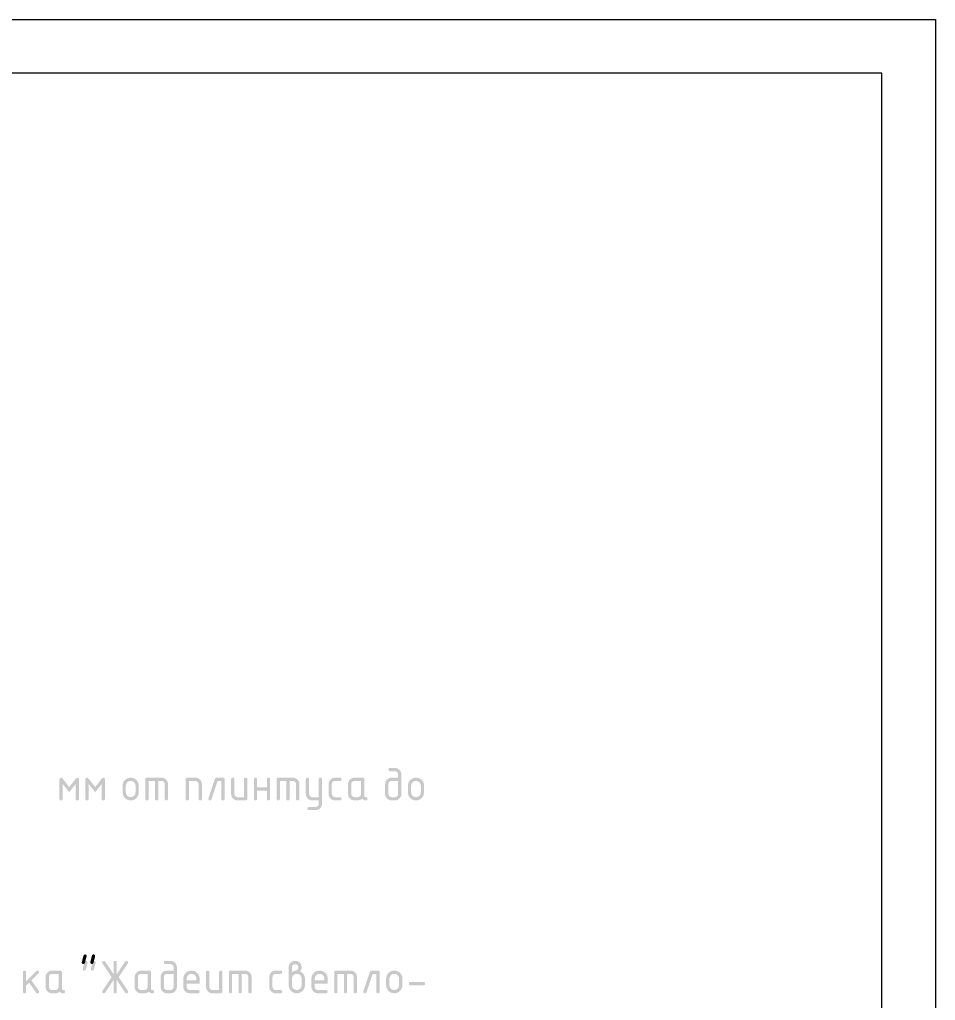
# Model space of a CAD drawing. Header units: millimetres. Extents: x 0 to 1189, y 0 to 841.
# Drawn here: x 1103.7 to 1189.1, y 749.5 to 841 of the extents above; entities that cross this region are included whole.
import ezdxf

# ---------------------------------------------------------------- set-up
doc = ezdxf.new("R2010")
doc.units = ezdxf.units.MM

msp = doc.modelspace()

# ---------------------------------------------------------------- hatches: boundary and pattern name
h = msp.add_hatch(color=7)
h.paths.add_polyline_path([(1139.283296, 770.549787), (1139.283296, 768.733533), (1139.272143, 768.61137), (1139.238717, 768.498715), (1139.18307, 768.395569), (1139.105254, 768.301931), (1139.011676, 768.224804), (1138.908952, 768.170673), (1138.797443, 768.138763), (1138.677511, 768.128298), (1138.37324, 768.128298), (1138.250827, 768.138763), (1138.138491, 768.170673), (1138.036594, 768.224804), (1137.945497, 768.301931), (1137.867681, 768.395569), (1137.812034, 768.498715), (1137.778608, 768.61137), (1137.767454, 768.733533), (1137.767454, 769.639731), (1137.778608, 769.761894), (1137.812034, 769.874548), (1137.867681, 769.977694), (1137.945497, 770.071332), (1138.038454, 770.146599), (1138.140145, 770.200937), (1138.251447, 770.23388), (1138.37324, 770.244965), (1138.978474, 770.244965), (1138.978474, 770.549787), (1138.956701, 770.667334), (1138.893587, 770.765863), (1138.795264, 770.828495), (1138.677511, 770.850199), (1138.220553, 770.850199), (1138.156225, 770.859716), (1138.109828, 770.888302), (1138.081725, 770.936008), (1138.072276, 771.002886), (1138.081725, 771.069445), (1138.109828, 771.116988), (1138.156225, 771.145513), (1138.220553, 771.155021), (1138.677511, 771.155021), (1138.799924, 771.143954), (1138.91226, 771.110717), (1139.014157, 771.05526), (1139.105254, 770.97753), (1139.18307, 770.886123), (1139.238717, 770.784122), (1139.272143, 770.67189)])
h.paths.add_polyline_path([(1138.978474, 768.733533), (1138.978474, 769.940143), (1138.37324, 769.940143), (1138.255487, 769.91837), (1138.157164, 769.855256), (1138.094049, 769.757002), (1138.072276, 769.639731), (1138.072276, 768.733533), (1138.094601, 768.617915), (1138.161573, 768.518008), (1138.259345, 768.451035), (1138.37324, 768.428711), (1138.677511, 768.428711), (1138.793059, 768.451035), (1138.889177, 768.518008), (1138.95615, 768.616262)])
h = msp.add_hatch(color=7)
h.dxf.hatch_style = 2
h.paths.add_polyline_path([(1108.293542, 768.88181), (1107.688307, 769.660677), (1107.688307, 768.276575), (1107.678799, 768.210386), (1107.650274, 768.164196), (1107.602731, 768.137126), (1107.536172, 768.128298), (1107.469294, 768.137126), (1107.421588, 768.164196), (1107.393003, 768.210386), (1107.383485, 768.276575), (1107.383485, 770.096688), (1107.393003, 770.161017), (1107.421588, 770.207413), (1107.469294, 770.235517), (1107.536172, 770.244965), (1107.61224, 770.222158), (1107.688307, 770.15181), (1108.293542, 769.372942), (1108.899327, 770.15181), (1108.975395, 770.222158), (1109.051463, 770.244965), (1109.115791, 770.235517), (1109.162188, 770.207413), (1109.190292, 770.161017), (1109.19974, 770.096688), (1109.19974, 768.276575), (1109.190292, 768.210386), (1109.162188, 768.164196), (1109.115791, 768.137126), (1109.051463, 768.128298), (1108.984904, 768.137126), (1108.937361, 768.164196), (1108.908836, 768.210386), (1108.899327, 768.276575), (1108.899327, 769.660677)])
h = msp.add_hatch(color=7)
h.dxf.hatch_style = 2
h.paths.add_polyline_path([(1110.715784, 768.88181), (1110.110549, 769.660677), (1110.110549, 768.276575), (1110.101041, 768.210386), (1110.072516, 768.164196), (1110.024973, 768.137126), (1109.958414, 768.128298), (1109.891536, 768.137126), (1109.84383, 768.164196), (1109.815244, 768.210386), (1109.805727, 768.276575), (1109.805727, 770.096688), (1109.815244, 770.161017), (1109.84383, 770.207413), (1109.891536, 770.235517), (1109.958414, 770.244965), (1110.034482, 770.222158), (1110.110549, 770.15181), (1110.715784, 769.372942), (1111.321569, 770.15181), (1111.397637, 770.222158), (1111.473705, 770.244965), (1111.538033, 770.235517), (1111.58443, 770.207413), (1111.612534, 770.161017), (1111.621982, 770.096688), (1111.621982, 768.276575), (1111.612534, 768.210386), (1111.58443, 768.164196), (1111.538033, 768.137126), (1111.473705, 768.128298), (1111.407146, 768.137126), (1111.359603, 768.164196), (1111.331078, 768.210386), (1111.321569, 768.276575), (1111.321569, 769.660677)])
h = msp.add_hatch(color=7)
h.paths.add_polyline_path([(1113.269278, 768.88181), (1113.269278, 769.487044), (1113.282877, 769.63955), (1113.323917, 769.779808), (1113.392759, 769.908181), (1113.489764, 770.02503), (1113.606294, 770.121717), (1113.734504, 770.190395), (1113.874702, 770.231374), (1114.027199, 770.244965), (1114.179696, 770.231434), (1114.319894, 770.190877), (1114.448103, 770.123345), (1114.564634, 770.028889), (1114.661639, 769.912289), (1114.730481, 769.783598), (1114.77152, 769.642091), (1114.78512, 769.487044), (1114.78512, 768.88181), (1114.77084, 768.731853), (1114.728345, 768.592904), (1114.658151, 768.465013), (1114.560775, 768.348233), (1114.445855, 768.251547), (1114.317758, 768.182869), (1114.177775, 768.141889), (1114.027199, 768.128298), (1113.874702, 768.141889), (1113.734504, 768.182869), (1113.606294, 768.251547), (1113.489764, 768.348233), (1113.392759, 768.465013), (1113.323917, 768.592904), (1113.282877, 768.731853)])
h.paths.add_polyline_path([(1114.480298, 768.886219), (1114.480298, 769.491454), (1114.447983, 769.665018), (1114.349109, 769.813363), (1114.20221, 769.912238), (1114.027199, 769.944553), (1113.852188, 769.912238), (1113.705289, 769.813363), (1113.606415, 769.665018), (1113.5741, 769.491454), (1113.5741, 768.886219), (1113.606415, 768.709348), (1113.705289, 768.56431), (1113.852188, 768.463231), (1114.027199, 768.428711), (1114.20221, 768.463231), (1114.349109, 768.56431), (1114.447983, 768.710795)])
h = msp.add_hatch(color=7)
h.dxf.hatch_style = 2
h.paths.add_polyline_path([(1115.543499, 770.244965), (1116.906654, 770.244965), (1117.028128, 770.23388), (1117.139267, 770.200937), (1117.240897, 770.146599), (1117.333846, 770.071332), (1117.411662, 769.977694), (1117.467309, 769.874548), (1117.500735, 769.761894), (1117.511889, 769.639731), (1117.511889, 768.276575), (1117.502372, 768.210386), (1117.473786, 768.164196), (1117.42608, 768.137126), (1117.359202, 768.128298), (1117.292643, 768.137126), (1117.2451, 768.164196), (1117.216575, 768.210386), (1117.207067, 768.276575), (1117.207067, 769.639731), (1117.185294, 769.757002), (1117.122179, 769.855256), (1117.023925, 769.920024), (1116.906654, 769.940143), (1116.601832, 769.940143), (1116.601832, 768.276575), (1116.592315, 768.210386), (1116.563729, 768.164196), (1116.516023, 768.137126), (1116.449146, 768.128298), (1116.38505, 768.137126), (1116.338627, 768.164196), (1116.310394, 768.210386), (1116.300869, 768.276575), (1116.300869, 769.940143), (1115.695634, 769.940143), (1115.695634, 768.276575), (1115.686126, 768.210386), (1115.6576, 768.164196), (1115.610058, 768.137126), (1115.543499, 768.128298), (1115.476621, 768.137126), (1115.428915, 768.164196), (1115.400329, 768.210386), (1115.390812, 768.276575), (1115.390812, 770.096688), (1115.400329, 770.161017), (1115.428915, 770.207413), (1115.476621, 770.235517)])
h = msp.add_hatch(color=7)
h.dxf.hatch_style = 2
h.paths.add_polyline_path([(1119.15507, 768.276575), (1119.15507, 770.096688), (1119.164587, 770.161017), (1119.193173, 770.207413), (1119.240879, 770.235517), (1119.307757, 770.244965), (1120.065127, 770.244965), (1120.185059, 770.23388), (1120.296568, 770.200937), (1120.399292, 770.146599), (1120.49287, 770.071332), (1120.570686, 769.977694), (1120.626333, 769.874548), (1120.659759, 769.761894), (1120.670912, 769.639731), (1120.670912, 768.276575), (1120.661395, 768.210386), (1120.63281, 768.164196), (1120.585104, 768.137126), (1120.518226, 768.128298), (1120.451666, 768.137126), (1120.404124, 768.164196), (1120.375599, 768.210386), (1120.36609, 768.276575), (1120.36609, 769.639731), (1120.344317, 769.757002), (1120.281203, 769.855256), (1120.18288, 769.920024), (1120.065127, 769.940143), (1119.459892, 769.940143), (1119.459892, 768.276575), (1119.450384, 768.210386), (1119.421858, 768.164196), (1119.374316, 768.137126), (1119.307757, 768.128298), (1119.240879, 768.137126), (1119.193173, 768.164196), (1119.164587, 768.210386)])
h = msp.add_hatch(color=7)
h.dxf.hatch_style = 2
h.paths.add_polyline_path([(1122.034526, 770.244965), (1122.63976, 770.244965), (1122.706638, 770.235517), (1122.754344, 770.207413), (1122.78293, 770.161017), (1122.792447, 770.096688), (1122.792447, 768.276575), (1122.78293, 768.210386), (1122.754344, 768.164196), (1122.706638, 768.137126), (1122.63976, 768.128298), (1122.573201, 768.137126), (1122.525658, 768.164196), (1122.497133, 768.210386), (1122.487625, 768.276575), (1122.487625, 769.940143), (1122.140359, 769.940143), (1121.568749, 768.229722), (1121.518037, 768.153585), (1121.429291, 768.128298), (1121.362413, 768.137807), (1121.314707, 768.166332), (1121.286122, 768.213874), (1121.276605, 768.280434), (1121.285424, 768.327287), (1121.88239, 770.122044), (1121.942335, 770.215337)])
h = msp.add_hatch(color=7)
h.dxf.hatch_style = 2
h.paths.add_polyline_path([(1124.913981, 770.096688), (1124.913981, 768.276575), (1124.904464, 768.210386), (1124.875878, 768.164196), (1124.828172, 768.137126), (1124.761294, 768.128298), (1124.003925, 768.128298), (1123.881512, 768.138763), (1123.769176, 768.170673), (1123.667278, 768.224804), (1123.576182, 768.301931), (1123.498365, 768.394949), (1123.442719, 768.497061), (1123.409293, 768.609509), (1123.398139, 768.733533), (1123.398139, 770.096688), (1123.407656, 770.161017), (1123.436242, 770.207413), (1123.483948, 770.235517), (1123.550826, 770.244965), (1123.617385, 770.235517), (1123.664927, 770.207413), (1123.693453, 770.161017), (1123.702961, 770.096688), (1123.702961, 768.733533), (1123.725285, 768.617915), (1123.792258, 768.518008), (1123.89003, 768.451035), (1124.003925, 768.428711), (1124.609159, 768.428711), (1124.609159, 770.096688), (1124.618667, 770.161017), (1124.647193, 770.207413), (1124.694735, 770.235517), (1124.761294, 770.244965), (1124.828172, 770.235517), (1124.875878, 770.207413), (1124.904464, 770.161017)])
h = msp.add_hatch(color=7)
h.dxf.hatch_style = 2
h.paths.add_polyline_path([(1125.824495, 769.034496), (1125.824495, 768.276575), (1125.814987, 768.210386), (1125.786462, 768.164196), (1125.738919, 768.137126), (1125.67236, 768.128298), (1125.605482, 768.137126), (1125.557776, 768.164196), (1125.52919, 768.210386), (1125.519673, 768.276575), (1125.519673, 770.096688), (1125.52919, 770.161017), (1125.557776, 770.207413), (1125.605482, 770.235517), (1125.67236, 770.244965), (1125.738919, 770.235517), (1125.786462, 770.207413), (1125.814987, 770.161017), (1125.824495, 770.096688), (1125.824495, 769.338767), (1126.730693, 769.338767), (1126.730693, 770.096688), (1126.740202, 770.161017), (1126.768727, 770.207413), (1126.81627, 770.235517), (1126.882829, 770.244965), (1126.949707, 770.235517), (1126.997413, 770.207413), (1127.025998, 770.161017), (1127.035515, 770.096688), (1127.035515, 768.276575), (1127.025998, 768.210386), (1126.997413, 768.164196), (1126.949707, 768.137126), (1126.882829, 768.128298), (1126.81627, 768.137126), (1126.768727, 768.164196), (1126.740202, 768.210386), (1126.730693, 768.276575), (1126.730693, 769.034496)])
h = msp.add_hatch(color=7)
h.dxf.hatch_style = 2
h.paths.add_polyline_path([(1127.793894, 770.244965), (1129.15705, 770.244965), (1129.278524, 770.23388), (1129.389663, 770.200937), (1129.491293, 770.146599), (1129.584242, 770.071332), (1129.662058, 769.977694), (1129.717705, 769.874548), (1129.751131, 769.761894), (1129.762284, 769.639731), (1129.762284, 768.276575), (1129.752767, 768.210386), (1129.724181, 768.164196), (1129.676475, 768.137126), (1129.609598, 768.128298), (1129.543038, 768.137126), (1129.495496, 768.164196), (1129.466971, 768.210386), (1129.457462, 768.276575), (1129.457462, 769.639731), (1129.435689, 769.757002), (1129.372575, 769.855256), (1129.274321, 769.920024), (1129.15705, 769.940143), (1128.852228, 769.940143), (1128.852228, 768.276575), (1128.842711, 768.210386), (1128.814125, 768.164196), (1128.766419, 768.137126), (1128.699541, 768.128298), (1128.635445, 768.137126), (1128.589022, 768.164196), (1128.56079, 768.210386), (1128.551264, 768.276575), (1128.551264, 769.940143), (1127.94603, 769.940143), (1127.94603, 768.276575), (1127.936521, 768.210386), (1127.907996, 768.164196), (1127.860454, 768.137126), (1127.793894, 768.128298), (1127.727016, 768.137126), (1127.679311, 768.164196), (1127.650725, 768.210386), (1127.641208, 768.276575), (1127.641208, 770.096688), (1127.650725, 770.161017), (1127.679311, 770.207413), (1127.727016, 770.235517)])
h = msp.add_hatch(color=7)
h.dxf.hatch_style = 2
h.paths.add_polyline_path([(1131.579413, 767.819067), (1131.579413, 768.128298), (1130.974178, 768.128298), (1130.851765, 768.138763), (1130.739429, 768.170673), (1130.637532, 768.224804), (1130.546435, 768.301931), (1130.468619, 768.395569), (1130.412972, 768.498715), (1130.379546, 768.61137), (1130.368393, 768.733533), (1130.368393, 770.096688), (1130.37791, 770.161017), (1130.406495, 770.207413), (1130.454201, 770.235517), (1130.521079, 770.244965), (1130.587638, 770.235517), (1130.635181, 770.207413), (1130.663706, 770.161017), (1130.673215, 770.096688), (1130.673215, 768.733533), (1130.695539, 768.617915), (1130.762512, 768.518008), (1130.860283, 768.451035), (1130.974178, 768.428711), (1131.579413, 768.428711), (1131.579413, 770.096688), (1131.588921, 770.161017), (1131.617446, 770.207413), (1131.664989, 770.235517), (1131.731548, 770.244965), (1131.798426, 770.235517), (1131.846132, 770.207413), (1131.874718, 770.161017), (1131.884235, 770.096688), (1131.884235, 767.823476), (1131.87315, 767.701313), (1131.840206, 767.588659), (1131.785869, 767.485512), (1131.710602, 767.391875), (1131.619195, 767.316375), (1131.517194, 767.262064), (1131.404962, 767.229249), (1131.282859, 767.218242), (1130.673215, 767.218242), (1130.606655, 767.22775), (1130.559113, 767.256276), (1130.530588, 767.303818), (1130.521079, 767.370377), (1130.531621, 767.424948), (1130.567381, 767.476211), (1130.615544, 767.510799), (1130.673215, 767.523064), (1131.278449, 767.523064), (1131.396202, 767.543114), (1131.494525, 767.6074), (1131.55764, 767.702278)])
h = msp.add_hatch(color=7)
h.dxf.hatch_style = 2
h.paths.add_polyline_path([(1132.794749, 769.639731), (1132.794749, 768.733533), (1132.817073, 768.617915), (1132.884046, 768.518008), (1132.981818, 768.451035), (1133.095713, 768.428711), (1133.54826, 768.428711), (1133.615138, 768.419202), (1133.662844, 768.390677), (1133.69143, 768.343134), (1133.700947, 768.276575), (1133.69143, 768.210386), (1133.662844, 768.164196), (1133.615138, 768.137126), (1133.54826, 768.128298), (1133.095713, 768.128298), (1132.9733, 768.138763), (1132.860964, 768.170673), (1132.759066, 768.224804), (1132.66797, 768.301931), (1132.590153, 768.394949), (1132.534507, 768.497061), (1132.50108, 768.609509), (1132.489927, 768.733533), (1132.489927, 769.639731), (1132.50108, 769.761894), (1132.534507, 769.874548), (1132.590153, 769.977694), (1132.66797, 770.071332), (1132.759066, 770.146599), (1132.860964, 770.200937), (1132.9733, 770.23388), (1133.095713, 770.244965), (1133.54826, 770.244965), (1133.615138, 770.235457), (1133.662844, 770.206931), (1133.69143, 770.159389), (1133.700947, 770.09283), (1133.69143, 770.025952), (1133.662844, 769.978246), (1133.615138, 769.94966), (1133.54826, 769.940143), (1133.095713, 769.940143), (1132.977959, 769.91837), (1132.879636, 769.855256), (1132.816522, 769.757002)])
h = msp.add_hatch(color=7)
h.paths.add_polyline_path([(1135.517538, 769.940143), (1134.912304, 769.940143), (1134.794551, 769.91837), (1134.696228, 769.855256), (1134.633114, 769.757002), (1134.611341, 769.639731), (1134.611341, 768.733533), (1134.633665, 768.617915), (1134.700637, 768.518008), (1134.798409, 768.451035), (1134.912304, 768.428711), (1135.216575, 768.428711), (1135.332123, 768.451035), (1135.428242, 768.518008), (1135.495214, 768.616262), (1135.517538, 768.733533)])
h.paths.add_polyline_path([(1136.122773, 768.276575), (1136.113325, 768.210386), (1136.085221, 768.164196), (1136.038824, 768.137126), (1135.974496, 768.128298), (1135.872099, 768.137876), (1135.780399, 768.166883), (1135.698931, 768.215735), (1135.62723, 768.284843), (1135.537563, 768.215735), (1135.439473, 768.166883), (1135.332597, 768.137876), (1135.216575, 768.128298), (1134.912304, 768.128298), (1134.789891, 768.138763), (1134.677555, 768.170673), (1134.575658, 768.224804), (1134.484561, 768.301931), (1134.406745, 768.394949), (1134.351098, 768.497061), (1134.317672, 768.609509), (1134.306518, 768.733533), (1134.306518, 769.639731), (1134.317672, 769.761894), (1134.351098, 769.874548), (1134.406745, 769.977694), (1134.484561, 770.071332), (1134.575658, 770.146599), (1134.677555, 770.200937), (1134.789891, 770.23388), (1134.912304, 770.244965), (1135.669674, 770.244965), (1135.736552, 770.235517), (1135.784258, 770.207413), (1135.812843, 770.161017), (1135.82236, 770.096688), (1135.82236, 768.581397), (1135.831869, 768.514519), (1135.860394, 768.466813), (1135.907937, 768.438228), (1135.974496, 768.428711), (1136.038824, 768.419202), (1136.085221, 768.390677), (1136.113325, 768.343134)])
h = msp.add_hatch(color=7)
h.paths.add_polyline_path([(1139.888989, 768.88181), (1139.888989, 769.487044), (1139.902588, 769.63955), (1139.943628, 769.779808), (1140.01247, 769.908181), (1140.109475, 770.02503), (1140.226005, 770.121717), (1140.354214, 770.190395), (1140.494413, 770.231374), (1140.64691, 770.244965), (1140.799407, 770.231434), (1140.939605, 770.190877), (1141.067814, 770.123345), (1141.184345, 770.028889), (1141.28135, 769.912289), (1141.350192, 769.783598), (1141.391231, 769.642091), (1141.404831, 769.487044), (1141.404831, 768.88181), (1141.390551, 768.731853), (1141.348056, 768.592904), (1141.277862, 768.465013), (1141.180486, 768.348233), (1141.065566, 768.251547), (1140.937469, 768.182869), (1140.797486, 768.141889), (1140.64691, 768.128298), (1140.494413, 768.141889), (1140.354214, 768.182869), (1140.226005, 768.251547), (1140.109475, 768.348233), (1140.01247, 768.465013), (1139.943628, 768.592904), (1139.902588, 768.731853)])
h.paths.add_polyline_path([(1141.100009, 768.886219), (1141.100009, 769.491454), (1141.067694, 769.665018), (1140.968819, 769.813363), (1140.821921, 769.912238), (1140.64691, 769.944553), (1140.471899, 769.912238), (1140.325, 769.813363), (1140.226126, 769.665018), (1140.193811, 769.491454), (1140.193811, 768.886219), (1140.226126, 768.709348), (1140.325, 768.56431), (1140.471899, 768.463231), (1140.64691, 768.428711), (1140.821921, 768.463231), (1140.968819, 768.56431), (1141.067694, 768.710795)])
h = msp.add_hatch(color=7)
h.paths.add_polyline_path([(1109.857378, 753.154849), (1109.921706, 753.145401), (1109.968103, 753.117298), (1109.996207, 753.070901), (1110.005655, 753.006572), (1110.001245, 752.968538), (1109.853519, 752.358894), (1109.801498, 752.273318), (1109.705242, 752.244793), (1109.638364, 752.254301), (1109.590659, 752.282827), (1109.562073, 752.330369), (1109.552556, 752.396928), (1109.562133, 752.444738), (1109.591141, 752.568149), (1109.639992, 752.766906), (1109.709101, 753.040748), (1109.759468, 753.126324)])
h.paths.add_polyline_path([(1110.610889, 753.154849), (1110.677767, 753.145401), (1110.725473, 753.117298), (1110.754059, 753.070901), (1110.763576, 753.006572), (1110.759166, 752.96468), (1110.607031, 752.358894), (1110.557146, 752.273318), (1110.462612, 752.244793), (1110.396053, 752.254301), (1110.348511, 752.282827), (1110.319985, 752.330369), (1110.310477, 752.396928), (1110.320054, 752.444738), (1110.349062, 752.568149), (1110.397913, 752.766906), (1110.467022, 753.040748), (1110.516838, 753.126324)])
h = msp.add_hatch(color=7)
h.dxf.hatch_style = 2
h.paths.add_polyline_path([(1112.427775, 751.368361), (1111.648908, 750.191516), (1111.594475, 750.143905), (1111.517718, 750.128126), (1111.45339, 750.137704), (1111.406993, 750.166711), (1111.37889, 750.215563), (1111.369441, 750.284671), (1111.394797, 750.360739), (1112.245874, 751.639558), (1111.394797, 752.917827), (1111.369441, 752.998304), (1111.378958, 753.067413), (1111.407544, 753.116264), (1111.45525, 753.145272), (1111.522128, 753.154849), (1111.591926, 753.138519), (1111.648908, 753.08705), (1112.427775, 751.914615), (1112.427775, 753.002714), (1112.437292, 753.069273), (1112.465877, 753.116815), (1112.513583, 753.145341), (1112.580461, 753.154849), (1112.647021, 753.145341), (1112.694563, 753.116815), (1112.723088, 753.069273), (1112.732597, 753.002714), (1112.732597, 751.914615), (1113.515874, 753.08705), (1113.569962, 753.138519), (1113.642653, 753.154849), (1113.700531, 753.144307), (1113.748487, 753.108547), (1113.78087, 753.060385), (1113.79093, 753.002714), (1113.765574, 752.917827), (1112.914498, 751.639558), (1113.765574, 750.360739), (1113.79093, 750.280262), (1113.78087, 750.222315), (1113.748487, 750.17057), (1113.702529, 750.138186), (1113.647063, 750.128126), (1113.570513, 750.143905), (1113.515874, 750.191516), (1112.732597, 751.368361), (1112.732597, 750.276403), (1112.723088, 750.210214), (1112.694563, 750.164024), (1112.647021, 750.136954), (1112.580461, 750.128126), (1112.513583, 750.136954), (1112.465877, 750.164024), (1112.437292, 750.210214), (1112.427775, 750.276403)])
h = msp.add_hatch(color=7)
h.paths.add_polyline_path([(1118.336006, 752.549615), (1118.336006, 750.733361), (1118.324853, 750.611197), (1118.291427, 750.498543), (1118.23578, 750.395397), (1118.157964, 750.301759), (1118.064386, 750.224632), (1117.961662, 750.170501), (1117.850153, 750.138591), (1117.73022, 750.128126), (1117.42595, 750.128126), (1117.303537, 750.138591), (1117.191201, 750.170501), (1117.089304, 750.224632), (1116.998207, 750.301759), (1116.92039, 750.395397), (1116.864744, 750.498543), (1116.831318, 750.611197), (1116.820164, 750.733361), (1116.820164, 751.639558), (1116.831318, 751.761722), (1116.864744, 751.874376), (1116.92039, 751.977522), (1116.998207, 752.07116), (1117.091164, 752.146427), (1117.192854, 752.200764), (1117.304157, 752.233708), (1117.42595, 752.244793), (1118.031184, 752.244793), (1118.031184, 752.549615), (1118.009411, 752.667162), (1117.946297, 752.765691), (1117.847974, 752.828323), (1117.73022, 752.850027), (1117.273263, 752.850027), (1117.208934, 752.859544), (1117.162538, 752.88813), (1117.134434, 752.935836), (1117.124986, 753.002714), (1117.134434, 753.069273), (1117.162538, 753.116815), (1117.208934, 753.145341), (1117.273263, 753.154849), (1117.73022, 753.154849), (1117.852633, 753.143782), (1117.964969, 753.110545), (1118.066867, 753.055088), (1118.157964, 752.977358), (1118.23578, 752.885951), (1118.291427, 752.78395), (1118.324853, 752.671718)])
h.paths.add_polyline_path([(1118.031184, 750.733361), (1118.031184, 751.939971), (1117.42595, 751.939971), (1117.308196, 751.918198), (1117.209873, 751.855084), (1117.146759, 751.756829), (1117.124986, 751.639558), (1117.124986, 750.733361), (1117.14731, 750.617743), (1117.214283, 750.517835), (1117.312055, 750.450863), (1117.42595, 750.428538), (1117.73022, 750.428538), (1117.845769, 750.450863), (1117.941887, 750.517835), (1118.00886, 750.616089)])
h = msp.add_hatch(color=7)
h.paths.add_polyline_path([(1129.074571, 752.096516), (1129.25847, 752.207241), (1129.426246, 752.244793), (1129.51761, 752.272285), (1129.599879, 752.350626), (1129.660306, 752.450121), (1129.679805, 752.549615), (1129.657757, 752.667162), (1129.59106, 752.765691), (1129.492806, 752.829977), (1129.375535, 752.850027), (1129.257781, 752.828323), (1129.159458, 752.765691), (1129.096344, 752.667162), (1129.074571, 752.549615)])
h.paths.add_polyline_path([(1129.828082, 752.185262), (1130.016047, 752.071229), (1130.16267, 751.906347), (1130.254309, 751.706669), (1130.285591, 751.491282), (1130.285591, 750.881637), (1130.271311, 750.731061), (1130.228816, 750.591078), (1130.158622, 750.462981), (1130.061246, 750.348061), (1129.946327, 750.251374), (1129.818229, 750.182696), (1129.678246, 750.141717), (1129.52767, 750.128126), (1129.375173, 750.141717), (1129.234975, 750.182696), (1129.106765, 750.251374), (1128.990235, 750.348061), (1128.89323, 750.464841), (1128.824388, 750.592732), (1128.783348, 750.731681), (1128.769749, 750.881637), (1128.769749, 752.549615), (1128.780902, 752.671778), (1128.814328, 752.784433), (1128.869975, 752.887579), (1128.947791, 752.981216), (1129.040749, 753.056716), (1129.142439, 753.111028), (1129.253742, 753.143842), (1129.375535, 753.154849), (1129.497698, 753.143782), (1129.610352, 753.110545), (1129.713498, 753.055088), (1129.807136, 752.977358), (1129.882403, 752.885951), (1129.936741, 752.78395), (1129.969684, 752.671718), (1129.980769, 752.549615), (1129.971252, 752.440827), (1129.942666, 752.343667), (1129.89496, 752.258392)])
h.paths.add_polyline_path([(1129.980769, 750.886047), (1129.980769, 751.491282), (1129.948454, 751.664845), (1129.84958, 751.813191), (1129.702681, 751.912065), (1129.52767, 751.94438), (1129.352659, 751.912065), (1129.20576, 751.813191), (1129.106886, 751.664845), (1129.074571, 751.491282), (1129.074571, 750.886047), (1129.106886, 750.709176), (1129.20576, 750.564137), (1129.352659, 750.463058), (1129.52767, 750.428538), (1129.702681, 750.463058), (1129.84958, 750.564137), (1129.948454, 750.710623)])
h = msp.add_hatch(color=7)
h.dxf.hatch_style = 2
h.paths.add_polyline_path([(1104.272678, 751.249849), (1105.225178, 752.202349), (1105.271687, 752.234733), (1105.331011, 752.244793), (1105.397889, 752.235345), (1105.445595, 752.207241), (1105.474181, 752.160844), (1105.483698, 752.096516), (1105.471433, 752.038845), (1105.436845, 751.990683), (1104.772079, 751.322058), (1105.453932, 750.365149), (1105.483698, 750.276403), (1105.474181, 750.210214), (1105.445595, 750.164024), (1105.397889, 750.136954), (1105.331011, 750.128126), (1105.258113, 750.143905), (1105.204232, 750.191516), (1104.552144, 751.105982), (1104.272678, 750.822657), (1104.272678, 750.276403), (1104.263169, 750.210214), (1104.234644, 750.164024), (1104.187102, 750.136954), (1104.120542, 750.128126), (1104.053665, 750.136954), (1104.005959, 750.164024), (1103.977373, 750.210214), (1103.967856, 750.276403), (1103.967856, 752.096516), (1103.977373, 752.160844), (1104.005959, 752.207241), (1104.053665, 752.235345), (1104.120542, 752.244793), (1104.187102, 752.235345), (1104.234644, 752.207241), (1104.263169, 752.160844), (1104.272678, 752.096516)])
h = msp.add_hatch(color=7)
h.paths.add_polyline_path([(1107.300704, 751.939971), (1106.69547, 751.939971), (1106.577717, 751.918198), (1106.479394, 751.855084), (1106.416279, 751.756829), (1106.394506, 751.639558), (1106.394506, 750.733361), (1106.416831, 750.617743), (1106.483803, 750.517835), (1106.581575, 750.450863), (1106.69547, 750.428538), (1106.999741, 750.428538), (1107.115289, 750.450863), (1107.211407, 750.517835), (1107.27838, 750.616089), (1107.300704, 750.733361)])
h.paths.add_polyline_path([(1107.905939, 750.276403), (1107.896491, 750.210214), (1107.868387, 750.164024), (1107.82199, 750.136954), (1107.757662, 750.128126), (1107.655265, 750.137704), (1107.563565, 750.166711), (1107.482097, 750.215563), (1107.410396, 750.284671), (1107.320729, 750.215563), (1107.222638, 750.166711), (1107.115763, 750.137704), (1106.999741, 750.128126), (1106.69547, 750.128126), (1106.573057, 750.138591), (1106.460721, 750.170501), (1106.358824, 750.224632), (1106.267727, 750.301759), (1106.189911, 750.394777), (1106.134264, 750.496889), (1106.100838, 750.609337), (1106.089684, 750.733361), (1106.089684, 751.639558), (1106.100838, 751.761722), (1106.134264, 751.874376), (1106.189911, 751.977522), (1106.267727, 752.07116), (1106.358824, 752.146427), (1106.460721, 752.200764), (1106.573057, 752.233708), (1106.69547, 752.244793), (1107.45284, 752.244793), (1107.519718, 752.235345), (1107.567424, 752.207241), (1107.596009, 752.160844), (1107.605526, 752.096516), (1107.605526, 750.581225), (1107.615035, 750.514347), (1107.64356, 750.466641), (1107.691103, 750.438056), (1107.757662, 750.428538), (1107.82199, 750.41903), (1107.868387, 750.390505), (1107.896491, 750.342962)])
h = msp.add_hatch(color=7)
h.paths.add_polyline_path([(1115.608648, 751.939971), (1115.003414, 751.939971), (1114.88566, 751.918198), (1114.787337, 751.855084), (1114.724223, 751.756829), (1114.70245, 751.639558), (1114.70245, 750.733361), (1114.724774, 750.617743), (1114.791747, 750.517835), (1114.889519, 750.450863), (1115.003414, 750.428538), (1115.307684, 750.428538), (1115.423233, 750.450863), (1115.519351, 750.517835), (1115.586324, 750.616089), (1115.608648, 750.733361)])
h.paths.add_polyline_path([(1116.213882, 750.276403), (1116.204434, 750.210214), (1116.176331, 750.164024), (1116.129934, 750.136954), (1116.065605, 750.128126), (1115.963209, 750.137704), (1115.871509, 750.166711), (1115.790041, 750.215563), (1115.71834, 750.284671), (1115.628673, 750.215563), (1115.530582, 750.166711), (1115.423707, 750.137704), (1115.307684, 750.128126), (1115.003414, 750.128126), (1114.881001, 750.138591), (1114.768665, 750.170501), (1114.666767, 750.224632), (1114.57567, 750.301759), (1114.497854, 750.394777), (1114.442207, 750.496889), (1114.408781, 750.609337), (1114.397628, 750.733361), (1114.397628, 751.639558), (1114.408781, 751.761722), (1114.442207, 751.874376), (1114.497854, 751.977522), (1114.57567, 752.07116), (1114.666767, 752.146427), (1114.768665, 752.200764), (1114.881001, 752.233708), (1115.003414, 752.244793), (1115.760783, 752.244793), (1115.827661, 752.235345), (1115.875367, 752.207241), (1115.903953, 752.160844), (1115.91347, 752.096516), (1115.91347, 750.581225), (1115.922978, 750.514347), (1115.951504, 750.466641), (1115.999046, 750.438056), (1116.065605, 750.428538), (1116.129934, 750.41903), (1116.176331, 750.390505), (1116.204434, 750.342962)])
h = msp.add_hatch(color=7)
h.paths.add_polyline_path([(1119.699914, 751.94438), (1119.524903, 751.912065), (1119.378004, 751.813191), (1119.27913, 751.666292), (1119.246815, 751.491282), (1119.246815, 751.338595), (1120.153013, 751.338595), (1120.153013, 751.491282), (1120.120698, 751.666292), (1120.021823, 751.813191), (1119.874924, 751.912065)])
h.paths.add_polyline_path([(1119.246815, 751.034324), (1119.246815, 750.733361), (1119.269139, 750.617743), (1119.336111, 750.517835), (1119.433883, 750.450863), (1119.547778, 750.428538), (1120.305148, 750.428538), (1120.372026, 750.41903), (1120.419732, 750.390505), (1120.448317, 750.342962), (1120.457835, 750.276403), (1120.448317, 750.210214), (1120.419732, 750.164024), (1120.372026, 750.136954), (1120.305148, 750.128126), (1119.547778, 750.128126), (1119.425365, 750.138591), (1119.313029, 750.170501), (1119.211132, 750.224632), (1119.120035, 750.301759), (1119.042219, 750.394777), (1118.986572, 750.496889), (1118.953146, 750.609337), (1118.941993, 750.733361), (1118.941993, 751.486872), (1118.955592, 751.639378), (1118.996632, 751.779636), (1119.065473, 751.908009), (1119.162479, 752.024858), (1119.279009, 752.121545), (1119.407218, 752.190223), (1119.547416, 752.231202), (1119.699914, 752.244793), (1119.852411, 752.231262), (1119.992609, 752.190705), (1120.120818, 752.123172), (1120.237348, 752.028716), (1120.334354, 751.912186), (1120.403195, 751.783977), (1120.444235, 751.643779), (1120.457835, 751.491282), (1120.457835, 751.034324)])
h = msp.add_hatch(color=7)
h.dxf.hatch_style = 2
h.paths.add_polyline_path([(1122.579663, 752.096516), (1122.579663, 750.276403), (1122.570146, 750.210214), (1122.54156, 750.164024), (1122.493854, 750.136954), (1122.426976, 750.128126), (1121.669607, 750.128126), (1121.547194, 750.138591), (1121.434858, 750.170501), (1121.332961, 750.224632), (1121.241864, 750.301759), (1121.164048, 750.394777), (1121.108401, 750.496889), (1121.074975, 750.609337), (1121.063821, 750.733361), (1121.063821, 752.096516), (1121.073338, 752.160844), (1121.101924, 752.207241), (1121.14963, 752.235345), (1121.216508, 752.244793), (1121.283067, 752.235345), (1121.330609, 752.207241), (1121.359135, 752.160844), (1121.368643, 752.096516), (1121.368643, 750.733361), (1121.390967, 750.617743), (1121.45794, 750.517835), (1121.555712, 750.450863), (1121.669607, 750.428538), (1122.274841, 750.428538), (1122.274841, 752.096516), (1122.284349, 752.160844), (1122.312875, 752.207241), (1122.360417, 752.235345), (1122.426976, 752.244793), (1122.493854, 752.235345), (1122.54156, 752.207241), (1122.570146, 752.160844)])
h = msp.add_hatch(color=7)
h.dxf.hatch_style = 2
h.paths.add_polyline_path([(1123.338336, 752.244793), (1124.701492, 752.244793), (1124.822966, 752.233708), (1124.934104, 752.200764), (1125.035735, 752.146427), (1125.128683, 752.07116), (1125.2065, 751.977522), (1125.262146, 751.874376), (1125.295572, 751.761722), (1125.306726, 751.639558), (1125.306726, 750.276403), (1125.297209, 750.210214), (1125.268623, 750.164024), (1125.220917, 750.136954), (1125.154039, 750.128126), (1125.08748, 750.136954), (1125.039938, 750.164024), (1125.011412, 750.210214), (1125.001904, 750.276403), (1125.001904, 751.639558), (1124.980131, 751.756829), (1124.917017, 751.855084), (1124.818763, 751.919851), (1124.701492, 751.939971), (1124.39667, 751.939971), (1124.39667, 750.276403), (1124.387152, 750.210214), (1124.358567, 750.164024), (1124.310861, 750.136954), (1124.243983, 750.128126), (1124.179887, 750.136954), (1124.133464, 750.164024), (1124.105232, 750.210214), (1124.095706, 750.276403), (1124.095706, 751.939971), (1123.490472, 751.939971), (1123.490472, 750.276403), (1123.480963, 750.210214), (1123.452438, 750.164024), (1123.404895, 750.136954), (1123.338336, 750.128126), (1123.271458, 750.136954), (1123.223752, 750.164024), (1123.195167, 750.210214), (1123.18565, 750.276403), (1123.18565, 752.096516), (1123.195167, 752.160844), (1123.223752, 752.207241), (1123.271458, 752.235345)])
h = msp.add_hatch(color=7)
h.dxf.hatch_style = 2
h.paths.add_polyline_path([(1127.257685, 751.639558), (1127.257685, 750.733361), (1127.28001, 750.617743), (1127.346982, 750.517835), (1127.444754, 750.450863), (1127.558649, 750.428538), (1128.011197, 750.428538), (1128.078075, 750.41903), (1128.125781, 750.390505), (1128.154366, 750.342962), (1128.163883, 750.276403), (1128.154366, 750.210214), (1128.125781, 750.164024), (1128.078075, 750.136954), (1128.011197, 750.128126), (1127.558649, 750.128126), (1127.436236, 750.138591), (1127.3239, 750.170501), (1127.222003, 750.224632), (1127.130906, 750.301759), (1127.05309, 750.394777), (1126.997443, 750.496889), (1126.964017, 750.609337), (1126.952863, 750.733361), (1126.952863, 751.639558), (1126.964017, 751.761722), (1126.997443, 751.874376), (1127.05309, 751.977522), (1127.130906, 752.07116), (1127.222003, 752.146427), (1127.3239, 752.200764), (1127.436236, 752.233708), (1127.558649, 752.244793), (1128.011197, 752.244793), (1128.078075, 752.235284), (1128.125781, 752.206759), (1128.154366, 752.159217), (1128.163883, 752.092657), (1128.154366, 752.025779), (1128.125781, 751.978074), (1128.078075, 751.949488), (1128.011197, 751.939971), (1127.558649, 751.939971), (1127.440896, 751.918198), (1127.342573, 751.855084), (1127.279458, 751.756829)])
h = msp.add_hatch(color=7)
h.paths.add_polyline_path([(1131.649498, 751.94438), (1131.474488, 751.912065), (1131.327589, 751.813191), (1131.228714, 751.666292), (1131.196399, 751.491282), (1131.196399, 751.338595), (1132.102597, 751.338595), (1132.102597, 751.491282), (1132.070282, 751.666292), (1131.971408, 751.813191), (1131.824509, 751.912065)])
h.paths.add_polyline_path([(1131.196399, 751.034324), (1131.196399, 750.733361), (1131.218724, 750.617743), (1131.285696, 750.517835), (1131.383468, 750.450863), (1131.497363, 750.428538), (1132.254733, 750.428538), (1132.321611, 750.41903), (1132.369317, 750.390505), (1132.397902, 750.342962), (1132.407419, 750.276403), (1132.397902, 750.210214), (1132.369317, 750.164024), (1132.321611, 750.136954), (1132.254733, 750.128126), (1131.497363, 750.128126), (1131.37495, 750.138591), (1131.262614, 750.170501), (1131.160717, 750.224632), (1131.06962, 750.301759), (1130.991804, 750.394777), (1130.936157, 750.496889), (1130.902731, 750.609337), (1130.891577, 750.733361), (1130.891577, 751.486872), (1130.905177, 751.639378), (1130.946217, 751.779636), (1131.015058, 751.908009), (1131.112064, 752.024858), (1131.228594, 752.121545), (1131.356803, 752.190223), (1131.497001, 752.231202), (1131.649498, 752.244793), (1131.801996, 752.231262), (1131.942194, 752.190705), (1132.070403, 752.123172), (1132.186933, 752.028716), (1132.283939, 751.912186), (1132.35278, 751.783977), (1132.39382, 751.643779), (1132.407419, 751.491282), (1132.407419, 751.034324)])
h = msp.add_hatch(color=7)
h.dxf.hatch_style = 2
h.paths.add_polyline_path([(1133.166093, 752.244793), (1134.529248, 752.244793), (1134.650722, 752.233708), (1134.761861, 752.200764), (1134.863491, 752.146427), (1134.95644, 752.07116), (1135.034256, 751.977522), (1135.089903, 751.874376), (1135.123329, 751.761722), (1135.134482, 751.639558), (1135.134482, 750.276403), (1135.124965, 750.210214), (1135.09638, 750.164024), (1135.048674, 750.136954), (1134.981796, 750.128126), (1134.915236, 750.136954), (1134.867694, 750.164024), (1134.839169, 750.210214), (1134.82966, 750.276403), (1134.82966, 751.639558), (1134.807887, 751.756829), (1134.744773, 751.855084), (1134.646519, 751.919851), (1134.529248, 751.939971), (1134.224426, 751.939971), (1134.224426, 750.276403), (1134.214909, 750.210214), (1134.186323, 750.164024), (1134.138617, 750.136954), (1134.071739, 750.128126), (1134.007643, 750.136954), (1133.961221, 750.164024), (1133.932988, 750.210214), (1133.923462, 750.276403), (1133.923462, 751.939971), (1133.318228, 751.939971), (1133.318228, 750.276403), (1133.30872, 750.210214), (1133.280194, 750.164024), (1133.232652, 750.136954), (1133.166093, 750.128126), (1133.099215, 750.136954), (1133.051509, 750.164024), (1133.022923, 750.210214), (1133.013406, 750.276403), (1133.013406, 752.096516), (1133.022923, 752.160844), (1133.051509, 752.207241), (1133.099215, 752.235345)])
h = msp.add_hatch(color=7)
h.dxf.hatch_style = 2
h.paths.add_polyline_path([(1136.498806, 752.244793), (1137.10404, 752.244793), (1137.170918, 752.235345), (1137.218624, 752.207241), (1137.24721, 752.160844), (1137.256727, 752.096516), (1137.256727, 750.276403), (1137.24721, 750.210214), (1137.218624, 750.164024), (1137.170918, 750.136954), (1137.10404, 750.128126), (1137.037481, 750.136954), (1136.989939, 750.164024), (1136.961413, 750.210214), (1136.951905, 750.276403), (1136.951905, 751.939971), (1136.604639, 751.939971), (1136.033029, 750.22955), (1135.982317, 750.153413), (1135.893572, 750.128126), (1135.826694, 750.137635), (1135.778988, 750.16616), (1135.750402, 750.213702), (1135.740885, 750.280262), (1135.749704, 750.327115), (1136.346671, 752.121872), (1136.406615, 752.215165)])
h = msp.add_hatch(color=7)
h.paths.add_polyline_path([(1137.862713, 750.881637), (1137.862713, 751.486872), (1137.876313, 751.639378), (1137.917353, 751.779636), (1137.986194, 751.908009), (1138.0832, 752.024858), (1138.19973, 752.121545), (1138.327939, 752.190223), (1138.468137, 752.231202), (1138.620634, 752.244793), (1138.773132, 752.231262), (1138.91333, 752.190705), (1139.041539, 752.123172), (1139.158069, 752.028716), (1139.255075, 751.912117), (1139.323916, 751.783426), (1139.364956, 751.641918), (1139.378555, 751.486872), (1139.378555, 750.881637), (1139.364276, 750.731681), (1139.32178, 750.592732), (1139.251586, 750.464841), (1139.154211, 750.348061), (1139.039291, 750.251374), (1138.911194, 750.182696), (1138.771211, 750.141717), (1138.620634, 750.128126), (1138.468137, 750.141717), (1138.327939, 750.182696), (1138.19973, 750.251374), (1138.0832, 750.348061), (1137.986194, 750.464841), (1137.917353, 750.592732), (1137.876313, 750.731681)])
h.paths.add_polyline_path([(1139.073733, 750.886047), (1139.073733, 751.491282), (1139.041418, 751.664845), (1138.942544, 751.813191), (1138.795645, 751.912065), (1138.620634, 751.94438), (1138.445624, 751.912065), (1138.298725, 751.813191), (1138.19985, 751.664845), (1138.167535, 751.491282), (1138.167535, 750.886047), (1138.19985, 750.709176), (1138.298725, 750.564137), (1138.445624, 750.463058), (1138.620634, 750.428538), (1138.795645, 750.463058), (1138.942544, 750.564137), (1139.041418, 750.710623)])
h = msp.add_hatch(color=7)
h.dxf.hatch_style = 2
h.paths.add_polyline_path([(1141.347697, 750.881637), (1140.137229, 750.881637), (1140.070351, 750.891155), (1140.022645, 750.91974), (1139.994059, 750.967446), (1139.984542, 751.034324), (1139.994059, 751.100883), (1140.022645, 751.148426), (1140.070351, 751.176951), (1140.137229, 751.186459), (1141.347697, 751.186459), (1141.414575, 751.176951), (1141.462281, 751.148426), (1141.490867, 751.100883), (1141.500384, 751.034324), (1141.490867, 750.967446), (1141.462281, 750.91974), (1141.414575, 750.891155)])

# ---------------------------------------------------------------- linework, layer by layer
at = {"color": 7, "lineweight": 0}
for p, q in [((0.125554, 840.985282), (1189.107153, 840.985282)), ((1189.107153, 840.985282), (1189.107153, -0.006567)), ((1184.111809, 835.989938), (20.106931, 835.989938))]:
    msp.add_line(p, q, dxfattribs=at)
for points in [[(1184.111809, 835.989938), (20.106931, 835.989938)], [(1184.111809, 835.989938), (20.106931, 835.989938)], [(1184.111809, 4.988778), (1184.111809, 835.989938)], [(1184.111809, 4.988778), (1184.111809, 835.989938)]]:
    msp.add_lwpolyline(points, dxfattribs=at)

# ---------------------------------------------------------------- texts
at = {"color": 7, "char_height": 3.040288, "attachment_point": 1}
for s, insert in [('{\\fGOSTCommon|b0|i0|c0; }', (1138.144689, 771.168596)), ('{\\fGOSTCommon|b0|i0|c0;"}', (1109.25212, 753.16842))]:
    msp.add_mtext(s, dxfattribs=dict(at, insert=insert))

doc.saveas('drawing.dxf')
